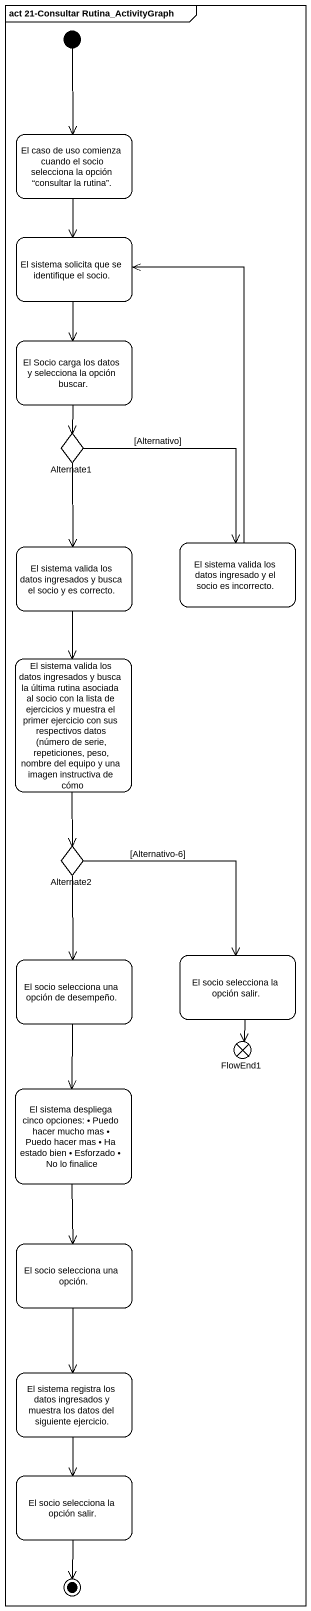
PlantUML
@startuml
mainframe act 21-Consultar Rutina_ActivityGraph
hide empty description
state "El caso de uso comienza cuando el socio selecciona la opción “consultar la rutina”." as El_caso_de_uso_comienza
state "El sistema solicita que se identifique el socio." as El_sistema_solicita_que_se
state "El Socio carga los datos y selecciona la opción buscar." as El_Socio_carga_los_datos_y
state Alternate1 <<choice>>
state "El sistema valida los datos ingresado y el socio es incorrecto." as El_sistema_valida_los_datos
state "El sistema valida los datos ingresados y busca el socio y es correcto." as El_sistema_valida_los_datos_2
state "El sistema valida los datos ingresados y busca la última rutina asociada al socio con la lista de ejercicios y muestra el primer ejercicio con sus respectivos datos (número de serie, repeticiones, peso, nombre del equipo y una imagen instructiva de cómo" as El_sistema_valida_los_datos_3
state Alternate2 <<choice>>
state "El socio selecciona una opción de desempeño." as El_socio_selecciona_una
state "El socio selecciona la opción salir." as El_socio_selecciona_la
state FlowEnd1 <<end>>
state "El sistema despliega cinco opciones: • Puedo hacer mucho mas • Puedo hacer mas • Ha estado bien • Esforzado • No lo finalice" as El_sistema_despliega_cinco
state "El socio selecciona una opción." as El_socio_selecciona_una_2
state "El sistema registra los datos ingresados y muestra los datos del siguiente ejercicio." as El_sistema_registra_los
state "El socio selecciona la opción salir." as El_socio_selecciona_la_2
[*] --> El_caso_de_uso_comienza
El_caso_de_uso_comienza --> El_sistema_solicita_que_se
El_sistema_solicita_que_se --> El_Socio_carga_los_datos_y
El_Socio_carga_los_datos_y --> Alternate1
Alternate1 --> El_sistema_valida_los_datos : [Alternativo]
Alternate1 --> El_sistema_valida_los_datos_2
El_sistema_valida_los_datos -up-> El_sistema_solicita_que_se
El_sistema_valida_los_datos_2 --> El_sistema_valida_los_datos_3
El_sistema_valida_los_datos_3 --> Alternate2
Alternate2 --> El_socio_selecciona_una
Alternate2 --> El_socio_selecciona_la : [Alternativo-6]
El_socio_selecciona_una --> El_sistema_despliega_cinco
El_socio_selecciona_la --> FlowEnd1
El_sistema_despliega_cinco --> El_socio_selecciona_una_2
El_socio_selecciona_una_2 --> El_sistema_registra_los
El_sistema_registra_los --> El_socio_selecciona_la_2
El_socio_selecciona_la_2 --> [*]
@enduml
